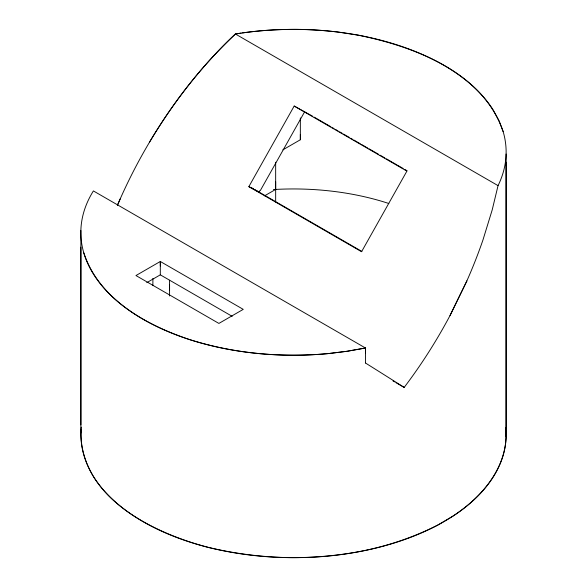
<?xml version="1.0" encoding="UTF-8"?>
<svg xmlns="http://www.w3.org/2000/svg" width="587" height="587" viewBox="0 0 587 587"><rect width="100%" height="100%" fill="white"/><g stroke="black" fill="none" stroke-linecap="round" stroke-linejoin="round"><path stroke-width="0.88" d="M506.104 154.014L506.104 436.809C504.886 470.708 480.225 498.253 453.149 515.98A212.648 122.771 0 0 1 437.88 525.02C367.638 560.68 284.306 565.42 208.414 547.414C153.941 533.179 81.454 498.392 80.874 432.986L80.874 230.493M160.31 265.94L160.31 261.486L243.245 309.364L218.892 323.422L135.957 275.545L160.31 261.486L160.31 274.841L232.188 316.342M169.57 289.919L169.57 285.084M264.576 195.823L275.663 189.425L275.663 181.677M282.846 149.861L300.346 139.757L300.346 134.379M365.444 353L365.444 347.996L93.392 190.929A212.641 122.756 0 0 0 188.845 339.345C233.912 353.712 281.907 357.887 328.925 353.521L347.1 351.275L365.444 347.996L365.444 362.993M505.723 427.828L506.104 436.809A212.641 122.771 0 0 1 453.157 515.98L437.88 525.02A212.641 122.771 0 0 1 366.486 550.202C341.392 555.368 315.791 557.76 290.176 557.65A212.641 122.771 0 0 1 93.766 477.04C85.064 462.872 79.553 446.127 81.27 429.376M242.526 32.916C274.041 28.403 306.12 28.337 337.723 32.021A212.648 122.771 0 0 1 358.319 35.176C414.693 46.74 482.822 72.113 503.162 131.649A212.641 122.764 0 0 1 498.047 185.631L492.207 209.882L482.969 239.936A422.691 345.061 -61.9 0 1 466.797 281.063M117.334 205.494L120.181 198.949A439.957 359.156 -61.9 0 1 149.546 142.12M117.503 205.083L120.181 198.949M450.002 315.586L466.804 281.07L450.002 315.586A437.198 356.903 -61.9 0 1 404.164 387.42M294.19 106.042L406.901 171.118L361.563 251.72L248.851 186.644L294.19 106.042L312.644 116.241M304.712 111.655L260.364 190.482L259.366 191.061L259.366 192.257L248.851 186.644M503.162 131.649L499.126 120.849L493.212 109.96A212.641 122.764 0 0 0 358.319 35.183L337.723 32.021A212.641 122.764 0 0 0 296.802 29.35C276.257 29.357 255.697 30.671 235.409 34.002C201.701 65.59 173.158 102.468 149.538 142.113C173.165 102.476 201.708 65.597 235.409 34.002L241.103 33.121M146.779 282.655L160.31 274.841M365.444 347.996L347.1 351.275L328.925 353.521A212.641 122.749 0 0 1 188.853 339.345C145.613 324.736 98.961 298.959 83.824 252.931M273.85 189.542L275.663 189.425A192.962 111.405 0 0 1 388.814 203.491M273.843 189.528L275.663 189.425M235.409 34.002L498.047 185.631M314.236 117.158L319.79 120.364M320.076 120.526L325.198 123.49M325.345 123.571L326.93 124.488M327.399 124.752L330.899 126.777M332.491 127.695L334.076 128.612M335.448 129.404L338.046 130.901M339.631 131.818L342.038 133.205M343.498 134.049L345.692 135.318M346.425 135.744L349.155 137.321M350.747 138.231L352.332 139.148M353.748 139.97L357.402 142.076M357.887 142.362L360.33 143.771M361.797 144.615L365.459 146.728M366.185 147.154L367.653 147.997M369.003 148.775L375.702 152.642M376.142 152.899L378.63 154.337M380.112 155.188L384.874 157.94M386.466 158.857L392.021 162.063M392.534 162.364L396.929 164.896M397.575 165.27L403.13 168.484M404.722 169.394L407.099 170.773M250.869 187.348L253.21 188.706M255.264 189.887L361.834 251.412M393.033 380.985L394.618 381.902M395.946 382.673L404.149 387.405A412.808 10.214 31 0 0 365.466 363.008M505.686 428.914L506.104 436.809M506.104 162.093L506.104 428.73M300.346 117.928L300.346 139.757M275.663 162.254L275.663 202.038M169.57 280.248L169.57 295.965M152.884 278.399L152.884 285.649M80.874 247.149L80.874 424.907M80.874 432.986A212.641 122.771 0 0 1 81.27 427.153"/></g></svg>
